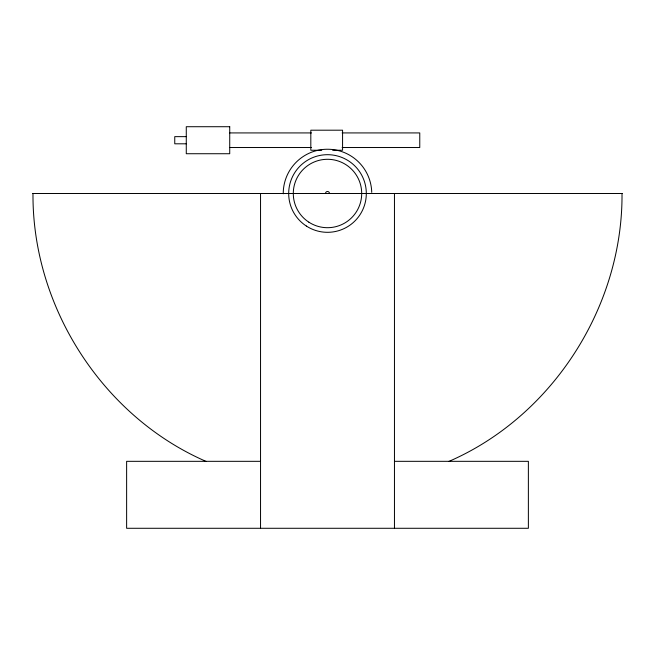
<?xml version="1.0" encoding="UTF-8"?>
<svg xmlns="http://www.w3.org/2000/svg" width="655" height="655" viewBox="0 0 655 655"><rect width="100%" height="100%" fill="white"/><g stroke="black" fill="none" stroke-linecap="round" stroke-linejoin="round"><path stroke-width="0.98" d="M622.013 193.495C622.864 306.442 552.689 416.351 448.88 461.431M229.725 132.924L311.461 132.924M342.115 132.924L419.765 132.924L419.765 147.522L342.115 147.522M186.274 136.641L174.754 136.641L174.754 143.805L186.274 143.805M229.725 147.522L311.461 147.522M321.728 150.249L310.814 150.249L310.814 130.198L342.573 130.198L342.573 150.249L332.642 150.249M32.75 193.495L622.25 193.495M260.543 461.325L126.628 461.325L126.628 528.282L528.372 528.282L528.372 461.325L394.457 461.325M206.12 461.431C102.311 416.351 32.136 306.442 32.987 193.495M394.457 193.495L394.457 528.282M260.543 193.495L260.543 528.282M283.247 193.814A44.253 44.253 0 0 1 326.788 149.25A44.253 44.253 0 0 1 371.737 192.39M325.502 193.495A1.998 1.998 0 0 1 327.5 191.497A1.998 1.998 0 0 1 329.498 193.495M229.725 126.718L186.274 126.718L186.274 153.728L229.725 153.728L229.725 126.718M306.335 226.032A38.809 38.809 0 0 0 366.26 195.567A38.809 38.809 0 0 0 309.913 158.903A38.809 38.809 0 0 0 306.335 226.032M308.849 222.168A34.199 34.199 0 0 0 361.65 195.321A34.199 34.199 0 0 0 312.001 163.005A34.199 34.199 0 0 0 308.849 222.168"/></g></svg>
